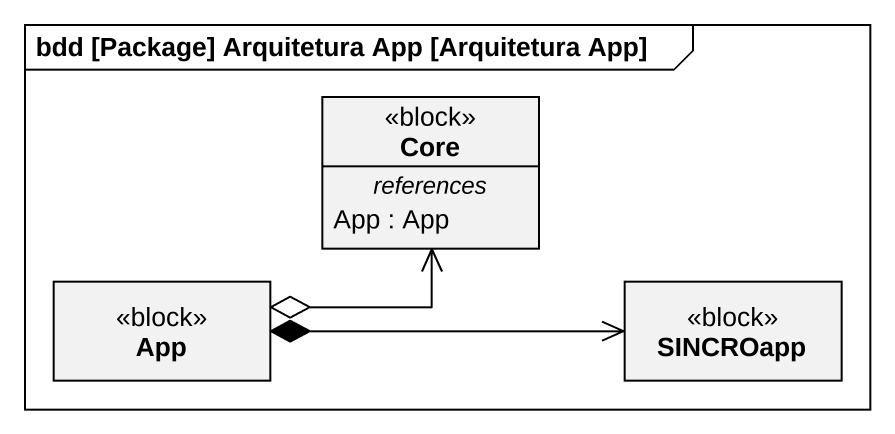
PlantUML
@startuml
mainframe bdd [Package] Arquitetura App [Arquitetura App]
hide circle
hide empty members
class Core <<block>> {
  -- references --
  App : App
}
class App <<block>>
class SINCROapp <<block>>
App o-right-> Core
App *-right-> SINCROapp
@enduml
